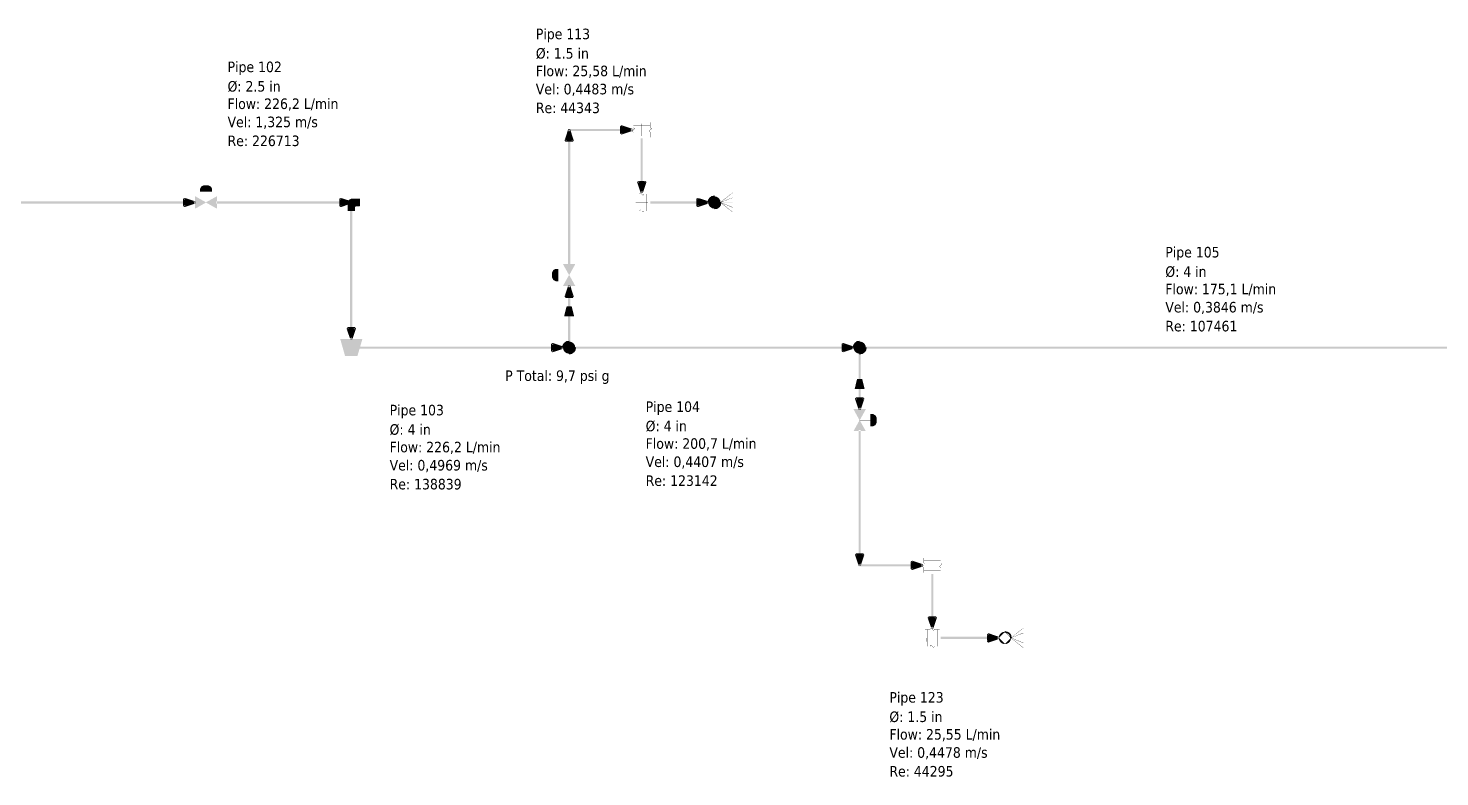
# Model space of a CAD drawing. Header units: inches. Extents: x 0.44 to 8.19, y 2.8 to 6.21.
# Drawn here: x 5.956 to 7.044, y 5.581 to 6.158 of the extents above; entities that cross this region are included whole.
import ezdxf

# ---------------------------------------------------------------- set-up
doc = ezdxf.new("R2010")
doc.units = ezdxf.units.IN
doc.header["$MEASUREMENT"] = 0
for name, color, linetype in [('PDF2_Geometry', 7, 'Continuous'), ('PDF2_Solid Fills', 7, 'Continuous'), ('PDF2_Text', 7, 'Continuous')]:
    doc.layers.add(name, color=color, linetype=linetype)
doc.styles.add('PDF Tahoma', font='tahoma.ttf')

msp = doc.modelspace()

# ---------------------------------------------------------------- hatches: boundary and pattern name
at = {"layer": 'PDF2_Solid Fills', "transparency": 33554687}
h = msp.add_hatch(color=256, dxfattribs=at)
h.paths.add_polyline_path([(6.3695, 6.0713), (6.3723, 6.0798), (6.3739, 6.0798), (6.3766, 6.0713), (6.3759, 6.0703), (6.3703, 6.0703)], flags=0)
h.paths.add_polyline_path([(6.3703, 6.0719), (6.3759, 6.0719), (6.3759, 6.0711), (6.3751, 6.0709), (6.3723, 6.0792), (6.373, 6.0795), (6.3739, 6.0792), (6.371, 6.0709), (6.3703, 6.0711)], flags=0)
at = {"layer": 'PDF2_Solid Fills', "true_color": 0x00ff24, "transparency": 33554687}
for points in [[(6.373, 6.0803), (6.414, 6.0803), (6.414, 6.0787), (6.3722, 6.0787), (6.3722, 6.0803)], [(6.3722, 5.976), (6.3722, 6.0719), (6.3739, 6.0719), (6.3739, 5.9752), (6.3722, 5.9752)], [(6.4298, 6.0721), (6.4298, 6.0386), (6.4282, 6.0386), (6.4282, 6.0729), (6.4298, 6.0729)], [(6.4365, 6.0244), (6.4727, 6.0244), (6.4727, 6.0227), (6.4356, 6.0227), (6.4356, 6.0244)], [(6.3722, 5.9163), (6.3722, 5.9517), (6.3739, 5.9517), (6.3739, 5.9155), (6.3722, 5.9155)], [(6.5976, 5.907), (6.5976, 5.8717), (6.596, 5.8717), (6.596, 5.9079), (6.5976, 5.9079)], [(6.5976, 5.8474), (6.5976, 5.7515), (6.596, 5.7515), (6.596, 5.8482), (6.5976, 5.8482)], [(6.5968, 5.7447), (6.6377, 5.7447), (6.6377, 5.7431), (6.596, 5.7431), (6.596, 5.7447)], [(6.6535, 5.7364), (6.6535, 5.703), (6.6519, 5.703), (6.6519, 5.7373), (6.6535, 5.7373)], [(6.6602, 5.6888), (6.6965, 5.6888), (6.6965, 5.6871), (6.6593, 5.6871), (6.6593, 5.6888)]]:
    msp.add_hatch(color=100, dxfattribs=at).paths.add_polyline_path(points)
at = {"layer": 'PDF2_Solid Fills', "transparency": 33554687}
h = msp.add_hatch(color=256, dxfattribs=at)
h.paths.add_polyline_path([(6.4134, 6.0831), (6.4218, 6.0803), (6.4218, 6.0787), (6.4134, 6.0759), (6.4123, 6.0767), (6.4123, 6.0823)], flags=0)
h.paths.add_polyline_path([(6.414, 6.0823), (6.414, 6.0767), (6.4131, 6.0767), (6.4129, 6.0775), (6.4213, 6.0803), (6.4216, 6.0795), (6.4213, 6.0787), (6.4129, 6.0815), (6.4131, 6.0823)], flags=0)
for points in [[(6.4234, 6.0803), (6.4216, 6.0784), (6.4214, 6.0786), (6.4215, 6.0786), (6.4233, 6.0805), (6.4234, 6.0806), (6.4235, 6.0804)], [(6.4216, 6.0786), (6.4226, 6.0776), (6.4225, 6.0775), (6.4214, 6.0786), (6.4216, 6.0787)], [(6.4226, 6.0851), (6.4226, 6.0831), (6.4224, 6.0831), (6.4224, 6.0852), (6.4226, 6.0852)], [(6.4226, 6.0832), (6.4226, 6.0813), (6.4224, 6.0813), (6.4224, 6.0833), (6.4226, 6.0833)], [(6.4355, 6.0831), (6.4224, 6.0831), (6.4224, 6.0833), (6.4356, 6.0833), (6.4356, 6.0831)], [(6.4225, 6.0814), (6.4234, 6.0805), (6.4235, 6.0804), (6.4234, 6.0803), (6.4233, 6.0803), (6.4224, 6.0813), (6.4224, 6.0814), (6.4225, 6.0815)], [(6.4226, 6.0776), (6.4226, 6.0757), (6.4224, 6.0757), (6.4224, 6.0777), (6.4226, 6.0777)], [(6.4289, 6.0748), (6.4289, 6.0842), (6.4291, 6.0842), (6.4291, 6.0748), (6.4289, 6.0748)], [(6.4345, 6.0786), (6.4365, 6.0806), (6.4366, 6.0804), (6.4365, 6.0803), (6.4346, 6.0785), (6.4346, 6.0784), (6.4345, 6.0786)], [(6.4354, 6.0776), (6.4345, 6.0786), (6.4346, 6.0787), (6.4346, 6.0786), (6.4356, 6.0777), (6.4357, 6.0776), (6.4355, 6.0775)], [(6.4356, 6.0851), (6.4356, 6.0831), (6.4354, 6.0831), (6.4354, 6.0852), (6.4356, 6.0852)], [(6.4354, 6.0814), (6.4354, 6.0833), (6.4356, 6.0833), (6.4356, 6.0813), (6.4354, 6.0813)], [(6.4364, 6.0803), (6.4354, 6.0814), (6.4355, 6.0815), (6.4365, 6.0805), (6.4366, 6.0804), (6.4365, 6.0803)], [(6.4354, 6.0758), (6.4354, 6.0777), (6.4356, 6.0777), (6.4356, 6.0757), (6.4354, 6.0757)], [(6.4225, 6.0758), (6.4356, 6.0758), (6.4356, 6.0757), (6.4224, 6.0757), (6.4224, 6.0758)], [(6.4226, 6.0758), (6.4226, 6.0738), (6.4224, 6.0738), (6.4224, 6.0758), (6.4226, 6.0758)], [(6.429, 6.0749), (6.4319, 6.0749), (6.4319, 6.0748), (6.4289, 6.0748), (6.4289, 6.0749)], [(6.4356, 6.0758), (6.4356, 6.0738), (6.4354, 6.0738), (6.4354, 6.0758), (6.4356, 6.0758)], [(6.0933, 6.0235), (6.0933, 6.032), (6.0935, 6.032), (6.0935, 6.0235), (6.0933, 6.0235)], [(6.4253, 6.03), (6.4233, 6.03), (6.4233, 6.0302), (6.4253, 6.0302), (6.4253, 6.03)], [(6.4243, 6.0237), (6.4338, 6.0237), (6.4338, 6.0235), (6.4243, 6.0235), (6.4243, 6.0237)], [(6.4244, 6.0235), (6.4244, 6.0207), (6.4243, 6.0207), (6.4243, 6.0237), (6.4244, 6.0237)], [(6.4271, 6.03), (6.4252, 6.03), (6.4252, 6.0302), (6.4272, 6.0302), (6.4272, 6.03)], [(6.4253, 6.0301), (6.4253, 6.017), (6.4252, 6.017), (6.4252, 6.0302), (6.4253, 6.0302)], [(6.4281, 6.031), (6.4272, 6.0301), (6.4271, 6.0299), (6.427, 6.0301), (6.4281, 6.0311), (6.4282, 6.031)], [(6.4298, 6.0291), (6.428, 6.031), (6.4279, 6.031), (6.4281, 6.0311), (6.4281, 6.0311), (6.43, 6.0292), (6.4301, 6.0291), (6.4299, 6.029)], [(6.4309, 6.0301), (6.43, 6.0291), (6.4299, 6.029), (6.4298, 6.0291), (6.4298, 6.0292), (6.4308, 6.0302), (6.4309, 6.0302), (6.431, 6.0301)], [(6.4327, 6.03), (6.4308, 6.03), (6.4308, 6.0302), (6.4328, 6.0302), (6.4328, 6.03)], [(6.4326, 6.017), (6.4326, 6.0302), (6.4328, 6.0302), (6.4328, 6.017), (6.4326, 6.017)], [(6.4346, 6.03), (6.4326, 6.03), (6.4326, 6.0302), (6.4347, 6.0302), (6.4347, 6.03)], [(6.4896, 6.0235, 0.41962), (6.4849, 6.0282), (6.4849, 6.0282, 0.415164), (6.4803, 6.0235), (6.4803, 6.0235, 0.409596), (6.4849, 6.0189), (6.4849, 6.0189, 0.414069)], [(6.4849, 6.0237), (6.499, 6.0237), (6.499, 6.0235), (6.4849, 6.0235), (6.4849, 6.0237)], [(6.4895, 6.0237), (6.4989, 6.0311), (6.4989, 6.0311), (6.499, 6.031), (6.499, 6.031), (6.4896, 6.0235), (6.4896, 6.0234), (6.4895, 6.0236)], [(6.4896, 6.0237), (6.4989, 6.0273), (6.499, 6.0274), (6.499, 6.0272), (6.499, 6.0272), (6.4896, 6.0235), (6.4895, 6.0234), (6.4895, 6.0236)], [(6.4896, 6.0237), (6.499, 6.0162), (6.499, 6.0161), (6.4989, 6.016), (6.4989, 6.0161), (6.4895, 6.0235), (6.4895, 6.0235), (6.4896, 6.0237)], [(6.4896, 6.0237), (6.499, 6.0199), (6.499, 6.0199), (6.499, 6.0197), (6.4989, 6.0197), (6.4896, 6.0235), (6.4895, 6.0235), (6.4895, 6.0237)], [(6.4253, 6.017), (6.4233, 6.017), (6.4233, 6.0171), (6.4253, 6.0171), (6.4253, 6.017)], [(6.4253, 6.0171), (6.4272, 6.0171), (6.4272, 6.017), (6.4252, 6.017), (6.4252, 6.0171)], [(6.4271, 6.0171), (6.4281, 6.0181), (6.4282, 6.018), (6.4271, 6.0169), (6.427, 6.017)], [(6.4281, 6.018), (6.43, 6.0162), (6.4301, 6.0161), (6.4299, 6.016), (6.4279, 6.018), (6.4281, 6.0181)], [(6.4298, 6.0162), (6.4308, 6.0171), (6.4309, 6.0171), (6.431, 6.017), (6.43, 6.0161), (6.4299, 6.016), (6.4298, 6.0161)], [(6.4309, 6.0171), (6.4328, 6.0171), (6.4328, 6.017), (6.4308, 6.017), (6.4308, 6.0171)], [(6.4346, 6.017), (6.4326, 6.017), (6.4326, 6.0171), (6.4347, 6.0171), (6.4347, 6.017)], [(6.373, 5.9676), (6.3646, 5.9676), (6.3646, 5.9677), (6.3732, 5.9677), (6.3732, 5.9676)], [(6.3777, 5.9117, 0.418512), (6.373, 5.9163), (6.373, 5.9163, 0.412967), (6.3684, 5.9117), (6.3684, 5.9117, 0.409613), (6.373, 5.907), (6.373, 5.907, 0.415171)], [(6.6015, 5.9117, 0.417422), (6.5968, 5.9163), (6.5968, 5.9163, 0.414054), (6.5921, 5.9117), (6.5921, 5.9117, 0.410702), (6.5968, 5.907), (6.5968, 5.907, 0.414078)], [(6.5968, 5.8558), (6.6053, 5.8558), (6.6053, 5.8557), (6.5967, 5.8557), (6.5967, 5.8558)], [(6.6472, 5.7448), (6.6453, 5.7429), (6.6453, 5.7428), (6.6451, 5.7429), (6.6452, 5.743), (6.6471, 5.7449), (6.6471, 5.745), (6.6472, 5.7448)], [(6.6453, 5.743), (6.6463, 5.742), (6.6462, 5.7419), (6.6452, 5.7429), (6.6451, 5.7429), (6.6453, 5.7431)], [(6.6463, 5.7495), (6.6463, 5.7476), (6.6461, 5.7476), (6.6461, 5.7496), (6.6463, 5.7496)], [(6.6463, 5.7476), (6.6463, 5.7457), (6.6461, 5.7457), (6.6461, 5.7477), (6.6463, 5.7477)], [(6.6592, 5.7476), (6.6461, 5.7476), (6.6461, 5.7477), (6.6593, 5.7477), (6.6593, 5.7476)], [(6.6463, 5.7458), (6.6472, 5.7448), (6.6471, 5.7447), (6.6461, 5.7458), (6.6462, 5.7459)], [(6.6463, 5.742), (6.6463, 5.7401), (6.6461, 5.7401), (6.6461, 5.7421), (6.6463, 5.7421)], [(6.6462, 5.7402), (6.6593, 5.7402), (6.6593, 5.7401), (6.6461, 5.7401), (6.6461, 5.7402)], [(6.6463, 5.7402), (6.6463, 5.7382), (6.6461, 5.7382), (6.6461, 5.7402), (6.6463, 5.7402)], [(6.6527, 5.7393), (6.6527, 5.7486), (6.6528, 5.7486), (6.6528, 5.7392), (6.6527, 5.7392)], [(6.6583, 5.743), (6.6601, 5.7449), (6.6602, 5.745), (6.6603, 5.7448), (6.6583, 5.7428), (6.6582, 5.7429)], [(6.6592, 5.742), (6.6582, 5.7429), (6.6583, 5.7431), (6.6584, 5.743), (6.6593, 5.7421), (6.6594, 5.742), (6.6592, 5.7419)], [(6.6601, 5.7448), (6.6591, 5.7458), (6.6592, 5.7459), (6.6593, 5.7458), (6.6603, 5.7449), (6.6603, 5.7448), (6.6602, 5.7447)], [(6.6593, 5.7495), (6.6593, 5.7476), (6.6592, 5.7476), (6.6592, 5.7496), (6.6593, 5.7496)], [(6.6592, 5.7458), (6.6592, 5.7477), (6.6593, 5.7477), (6.6593, 5.7457), (6.6592, 5.7457)], [(6.6592, 5.7402), (6.6592, 5.7421), (6.6593, 5.7421), (6.6593, 5.7401), (6.6592, 5.7401)], [(6.6593, 5.7402), (6.6593, 5.7382), (6.6592, 5.7382), (6.6592, 5.7402), (6.6593, 5.7402)], [(6.6527, 5.7393), (6.6556, 5.7393), (6.6556, 5.7392), (6.6527, 5.7392), (6.6527, 5.7393)], [(6.649, 5.6944), (6.647, 5.6944), (6.647, 5.6946), (6.6491, 5.6946), (6.6491, 5.6944)], [(6.6481, 5.688), (6.6575, 5.688), (6.6575, 5.6879), (6.648, 5.6879), (6.648, 5.688)], [(6.6482, 5.688), (6.6482, 5.6851), (6.648, 5.6851), (6.648, 5.688), (6.6482, 5.688)], [(6.6509, 5.6944), (6.6489, 5.6944), (6.6489, 5.6946), (6.6509, 5.6946), (6.6509, 5.6944)], [(6.6491, 5.6945), (6.6491, 5.6814), (6.6489, 5.6814), (6.6489, 5.6946), (6.6491, 5.6946)], [(6.6519, 5.6954), (6.6509, 5.6944), (6.6508, 5.6945), (6.6518, 5.6955), (6.6519, 5.6954)], [(6.6536, 5.6935), (6.6517, 5.6954), (6.6518, 5.6955), (6.6538, 5.6936), (6.6536, 5.6935)], [(6.6547, 5.6944), (6.6537, 5.6935), (6.6536, 5.6935), (6.6535, 5.6936), (6.6546, 5.6946), (6.6547, 5.6945)], [(6.6565, 5.6944), (6.6545, 5.6944), (6.6545, 5.6946), (6.6565, 5.6946), (6.6565, 5.6944)], [(6.6564, 5.6814), (6.6564, 5.6946), (6.6565, 5.6946), (6.6565, 5.6814), (6.6564, 5.6814)], [(6.6583, 5.6944), (6.6564, 5.6944), (6.6564, 5.6946), (6.6584, 5.6946), (6.6584, 5.6944)], [(6.7087, 5.688), (6.7227, 5.688), (6.7227, 5.6879), (6.7086, 5.6879), (6.7086, 5.688)], [(6.7133, 5.688), (6.7226, 5.6955), (6.7227, 5.6955), (6.7228, 5.6954), (6.7227, 5.6954), (6.7134, 5.6879), (6.7133, 5.6878), (6.7132, 5.688)], [(6.7133, 5.688), (6.7226, 5.6918), (6.7227, 5.6918), (6.7228, 5.6916), (6.7227, 5.6916), (6.7134, 5.6879), (6.7133, 5.6879), (6.7132, 5.688)], [(6.7134, 5.688), (6.7227, 5.6806), (6.7228, 5.6805), (6.7227, 5.6804), (6.7226, 5.6804), (6.7133, 5.6879), (6.7132, 5.6879), (6.7133, 5.6881)], [(6.7134, 5.688), (6.7227, 5.6843), (6.7228, 5.6843), (6.7227, 5.6841), (6.7226, 5.6841), (6.7133, 5.6879), (6.7132, 5.6879), (6.7133, 5.6881)], [(6.649, 5.6814), (6.647, 5.6814), (6.647, 5.6815), (6.6491, 5.6815), (6.6491, 5.6814)], [(6.649, 5.6815), (6.6509, 5.6815), (6.6509, 5.6814), (6.6489, 5.6814), (6.6489, 5.6815)], [(6.6508, 5.6815), (6.6517, 5.6825), (6.6518, 5.6825), (6.6519, 5.6823), (6.6509, 5.6813), (6.6508, 5.6814)], [(6.6519, 5.6825), (6.6537, 5.6806), (6.6538, 5.6805), (6.6536, 5.6804), (6.6517, 5.6823), (6.6518, 5.6825)], [(6.6536, 5.6806), (6.6546, 5.6815), (6.6547, 5.6814), (6.6547, 5.6814), (6.6537, 5.6804), (6.6536, 5.6804), (6.6535, 5.6805)], [(6.6546, 5.6815), (6.6565, 5.6815), (6.6565, 5.6814), (6.6545, 5.6814), (6.6545, 5.6815)], [(6.6583, 5.6814), (6.6564, 5.6814), (6.6564, 5.6815), (6.6584, 5.6815), (6.6584, 5.6814)]]:
    msp.add_hatch(color=256, dxfattribs=at).paths.add_polyline_path(points)
h = msp.add_hatch(color=256, dxfattribs=at)
h.paths.add_polyline_path([(6.0887, 6.032), (6.0887, 6.0339), (6.0896, 6.0357), (6.0896, 6.0358), (6.0915, 6.0367), (6.0915, 6.0367), (6.0953, 6.0367), (6.0953, 6.0367), (6.0972, 6.0358), (6.0972, 6.0357), (6.0981, 6.0339), (6.0981, 6.032), (6.0981, 6.0318), (6.0888, 6.0318)], flags=0)
h.paths.add_polyline_path([(6.0888, 6.032), (6.098, 6.032), (6.098, 6.032), (6.098, 6.032), (6.098, 6.0338), (6.098, 6.0338), (6.098, 6.0338), (6.0971, 6.0356), (6.0971, 6.0357), (6.0971, 6.0356), (6.0952, 6.0365), (6.0953, 6.0366), (6.0953, 6.0365), (6.0915, 6.0365), (6.0915, 6.0366), (6.0916, 6.0365), (6.0897, 6.0356), (6.0897, 6.0357), (6.0897, 6.0356), (6.0888, 6.0338), (6.0888, 6.0338), (6.0888, 6.0338), (6.0888, 6.032), (6.0888, 6.032)], flags=0)
at = {"layer": 'PDF2_Solid Fills', "true_color": 0xc0c0c0, "transparency": 33554687}
for points in [[(6.0888, 6.032), (6.0888, 6.0338), (6.0897, 6.0357), (6.0915, 6.0366), (6.0953, 6.0366), (6.0971, 6.0357), (6.098, 6.0338), (6.098, 6.032)], [(6.085, 6.0282), (6.085, 6.0189), (6.0934, 6.0235), (6.1018, 6.0282), (6.1018, 6.0189)], [(6.2025, 6.017), (6.2025, 6.0235), (6.2034, 6.0254), (6.2052, 6.0264), (6.2118, 6.0264), (6.2118, 6.0208), (6.209, 6.0208), (6.2081, 6.0199), (6.2081, 6.017)], [(6.3647, 5.9629), (6.3628, 5.9629), (6.3609, 5.9639), (6.36, 5.9658), (6.36, 5.9695), (6.3609, 5.9714), (6.3628, 5.9723), (6.3647, 5.9723)], [(6.3684, 5.9592), (6.3777, 5.9592), (6.373, 5.9676), (6.3684, 5.976), (6.3777, 5.976)], [(6.3694, 5.9359), (6.3768, 5.9359), (6.3749, 5.9434), (6.3712, 5.9434)], [(6.2137, 5.9182), (6.1969, 5.9182), (6.2006, 5.9052), (6.2099, 5.9052)], [(6.593, 5.88), (6.6005, 5.88), (6.5986, 5.8875), (6.5949, 5.8875)], [(6.6015, 5.8642), (6.5921, 5.8642), (6.5968, 5.8557), (6.6015, 5.8474), (6.5921, 5.8474)], [(6.6052, 5.8604), (6.607, 5.8604), (6.6089, 5.8595), (6.6099, 5.8576), (6.6099, 5.8539), (6.6089, 5.8521), (6.607, 5.8511), (6.6052, 5.8511)]]:
    msp.add_hatch(color=9, dxfattribs=at).paths.add_polyline_path(points)
at = {"layer": 'PDF2_Solid Fills', "transparency": 33554687}
h = msp.add_hatch(color=256, dxfattribs=at)
h.paths.add_polyline_path([(6.4326, 6.0392), (6.4298, 6.0308), (6.4282, 6.0308), (6.4254, 6.0392), (6.4262, 6.0402), (6.4318, 6.0402)], flags=0)
h.paths.add_polyline_path([(6.4318, 6.0386), (6.4262, 6.0386), (6.4262, 6.0394), (6.427, 6.0397), (6.4298, 6.0313), (6.429, 6.031), (6.4282, 6.0313), (6.431, 6.0397), (6.4318, 6.0394)], flags=0)
at = {"layer": 'PDF2_Solid Fills', "true_color": 0x008bff, "transparency": 33554687}
for points in [[(5.1425, 6.0244), (6.0775, 6.0244), (6.0775, 6.0227), (5.1417, 6.0227), (5.1417, 6.0244)], [(6.1018, 6.0244), (6.1977, 6.0244), (6.1977, 6.0227), (6.101, 6.0227), (6.101, 6.0244)], [(6.2061, 6.0235), (6.2061, 5.9258), (6.2044, 5.9258), (6.2044, 6.0244), (6.2061, 6.0244)]]:
    msp.add_hatch(color=150, dxfattribs=at).paths.add_polyline_path(points)
at = {"layer": 'PDF2_Solid Fills', "transparency": 33554687}
h = msp.add_hatch(color=256, dxfattribs=at)
h.paths.add_polyline_path([(6.0769, 6.0271), (6.0853, 6.0244), (6.0853, 6.0228), (6.0769, 6.02), (6.0758, 6.0208), (6.0758, 6.0264)], flags=0)
h.paths.add_polyline_path([(6.0775, 6.0264), (6.0775, 6.0208), (6.0766, 6.0208), (6.0763, 6.0215), (6.0847, 6.0244), (6.085, 6.0235), (6.0847, 6.0228), (6.0763, 6.0256), (6.0766, 6.0264)], flags=0)
h = msp.add_hatch(color=256, dxfattribs=at)
h.paths.add_polyline_path([(6.0851, 6.0282), (6.0851, 6.0189), (6.085, 6.0189), (6.085, 6.019), (6.0934, 6.0237), (6.1017, 6.0283), (6.1019, 6.0282), (6.1019, 6.0189), (6.1017, 6.0188), (6.085, 6.0282), (6.085, 6.0282)], flags=0)
h.paths.add_polyline_path([(6.0851, 6.0283), (6.1018, 6.019), (6.1018, 6.0189), (6.1017, 6.0189), (6.1017, 6.0282), (6.1018, 6.0282), (6.1018, 6.0282), (6.0934, 6.0235), (6.0851, 6.0188), (6.0849, 6.0189), (6.0849, 6.0282)], flags=0)
h = msp.add_hatch(color=256, dxfattribs=at)
h.paths.add_polyline_path([(6.1972, 6.0271), (6.2055, 6.0244), (6.2055, 6.0228), (6.1972, 6.02), (6.196, 6.0208), (6.196, 6.0264)], flags=0)
h.paths.add_polyline_path([(6.1977, 6.0264), (6.1977, 6.0208), (6.1969, 6.0208), (6.1966, 6.0215), (6.205, 6.0244), (6.2052, 6.0235), (6.205, 6.0228), (6.1966, 6.0256), (6.1969, 6.0264)], flags=0)
at = {"layer": 'PDF2_Solid Fills', "true_color": 0x008bff, "transparency": 33554687}
h = msp.add_hatch(color=150, dxfattribs=at)
h.paths.add_polyline_path([(6.2024, 6.017), (6.2024, 6.0235), (6.2024, 6.0236), (6.2033, 6.0254), (6.2034, 6.0255), (6.2052, 6.0264), (6.2053, 6.0265), (6.2118, 6.0265), (6.2119, 6.0264), (6.2119, 6.0208), (6.2118, 6.0207), (6.209, 6.0207), (6.209, 6.0208), (6.209, 6.0207), (6.2081, 6.0198), (6.2081, 6.0199), (6.2082, 6.0199), (6.2082, 6.017), (6.2081, 6.017), (6.2025, 6.017)], flags=0)
h.paths.add_polyline_path([(6.2025, 6.0171), (6.2081, 6.0171), (6.2081, 6.017), (6.208, 6.017), (6.208, 6.0199), (6.2089, 6.0208), (6.2118, 6.0208), (6.2118, 6.0208), (6.2117, 6.0208), (6.2117, 6.0264), (6.2118, 6.0264), (6.2118, 6.0263), (6.2052, 6.0263), (6.2052, 6.0264), (6.2053, 6.0263), (6.2034, 6.0253), (6.2034, 6.0254), (6.2034, 6.0254), (6.2025, 6.0235), (6.2025, 6.0235), (6.2025, 6.0235), (6.2025, 6.017), (6.2025, 6.017)], flags=0)
at = {"layer": 'PDF2_Solid Fills', "transparency": 33554687}
h = msp.add_hatch(color=256, dxfattribs=at)
h.paths.add_polyline_path([(6.4722, 6.0271), (6.4805, 6.0244), (6.4805, 6.0228), (6.4722, 6.02), (6.471, 6.0208), (6.471, 6.0264)], flags=0)
h.paths.add_polyline_path([(6.4727, 6.0264), (6.4727, 6.0208), (6.4719, 6.0208), (6.4716, 6.0215), (6.48, 6.0244), (6.4803, 6.0235), (6.48, 6.0228), (6.4716, 6.0256), (6.4719, 6.0264)], flags=0)
h = msp.add_hatch(color=256, dxfattribs=at)
h.paths.add_polyline_path([(6.4895, 6.0235, 0.41565), (6.4849, 6.0282)], flags=0)
h.paths.add_polyline_path([(6.4804, 6.0235, 0.415013), (6.4849, 6.019)], flags=0)
h.paths.add_polyline_path([(6.4849, 6.019, 0.412462), (6.4895, 6.0235)], flags=0)
h.paths.add_polyline_path([(6.4802, 6.0235, 0.41252), (6.4849, 6.0188)], flags=0)
h.paths.add_polyline_path([(6.4897, 6.0235, 0.409866), (6.4849, 6.0283)], flags=0)
h = msp.add_hatch(color=256, dxfattribs=at)
h.paths.add_polyline_path([(6.3647, 5.9629), (6.3628, 5.9629), (6.3609, 5.9638), (6.3609, 5.9639), (6.3599, 5.9657), (6.3599, 5.9696), (6.3609, 5.9714), (6.3609, 5.9715), (6.3628, 5.9724), (6.3647, 5.9724), (6.3647, 5.9723), (6.3647, 5.963)], flags=0)
h.paths.add_polyline_path([(6.3646, 5.9629), (6.3646, 5.9723), (6.3647, 5.9723), (6.3647, 5.9722), (6.3628, 5.9722), (6.3628, 5.9723), (6.3628, 5.9722), (6.361, 5.9713), (6.3609, 5.9714), (6.361, 5.9713), (6.3601, 5.9695), (6.36, 5.9695), (6.3601, 5.9695), (6.3601, 5.9658), (6.36, 5.9658), (6.3601, 5.9658), (6.361, 5.9639), (6.3609, 5.9639), (6.361, 5.964), (6.3628, 5.9631), (6.3628, 5.9629), (6.3628, 5.9631), (6.3647, 5.9631), (6.3647, 5.9629)], flags=0)
h = msp.add_hatch(color=256, dxfattribs=at)
h.paths.add_polyline_path([(6.3684, 5.9593), (6.3777, 5.9593), (6.3777, 5.9592), (6.3777, 5.9592), (6.373, 5.9676), (6.3683, 5.976), (6.3684, 5.9761), (6.3777, 5.9761), (6.3778, 5.976), (6.3685, 5.9592), (6.3684, 5.9592)], flags=0)
h.paths.add_polyline_path([(6.3683, 5.9592), (6.3777, 5.9761), (6.3777, 5.976), (6.3777, 5.9759), (6.3684, 5.9759), (6.3684, 5.976), (6.3685, 5.9761), (6.3778, 5.9592), (6.3777, 5.9592), (6.3684, 5.9592)], flags=0)
h = msp.add_hatch(color=256, dxfattribs=at)
h.paths.add_polyline_path([(6.3695, 5.9511), (6.3723, 5.9595), (6.3739, 5.9595), (6.3766, 5.9511), (6.3759, 5.95), (6.3703, 5.95)], flags=0)
h.paths.add_polyline_path([(6.3703, 5.9517), (6.3759, 5.9517), (6.3759, 5.9508), (6.3751, 5.9506), (6.3723, 5.959), (6.373, 5.9592), (6.3739, 5.959), (6.371, 5.9506), (6.3703, 5.9508)], flags=0)
at = {"layer": 'PDF2_Solid Fills', "true_color": 0x00ff24, "transparency": 33554687}
h = msp.add_hatch(color=100, dxfattribs=at)
h.paths.add_polyline_path([(6.3694, 5.936), (6.3768, 5.936), (6.3768, 5.9359), (6.3767, 5.9359), (6.3748, 5.9434), (6.3749, 5.9434), (6.3749, 5.9433), (6.3712, 5.9433), (6.3712, 5.9434), (6.3713, 5.9434), (6.3694, 5.9359), (6.3694, 5.9359)], flags=0)
h.paths.add_polyline_path([(6.3692, 5.936), (6.3711, 5.9434), (6.3712, 5.9435), (6.3749, 5.9435), (6.375, 5.9434), (6.3769, 5.936), (6.3768, 5.9359), (6.3694, 5.9359)], flags=0)
at = {"layer": 'PDF2_Solid Fills', "transparency": 33554687}
h = msp.add_hatch(color=256, dxfattribs=at)
h.paths.add_polyline_path([(6.2089, 5.9263), (6.2061, 5.918), (6.2045, 5.918), (6.2017, 5.9263), (6.2025, 5.9275), (6.2081, 5.9275)], flags=0)
h.paths.add_polyline_path([(6.2081, 5.9258), (6.2025, 5.9258), (6.2025, 5.9266), (6.2032, 5.9269), (6.2061, 5.9185), (6.2052, 5.9182), (6.2045, 5.9185), (6.2072, 5.9269), (6.2081, 5.9266)], flags=0)
h = msp.add_hatch(color=256, dxfattribs=at)
h.paths.add_polyline_path([(6.2137, 5.9181), (6.1969, 5.9181), (6.1969, 5.9182), (6.1969, 5.9182), (6.2007, 5.9052), (6.2006, 5.9052), (6.2006, 5.9053), (6.2099, 5.9053), (6.2099, 5.9052), (6.2098, 5.9052), (6.2136, 5.9182), (6.2137, 5.9182)], flags=0)
h.paths.add_polyline_path([(6.2138, 5.9182), (6.21, 5.9052), (6.2099, 5.9051), (6.2006, 5.9051), (6.2005, 5.9052), (6.1968, 5.9182), (6.1969, 5.9183), (6.2137, 5.9183)], flags=0)
h = msp.add_hatch(color=256, dxfattribs=at)
h.paths.add_polyline_path([(6.3603, 5.9153), (6.3687, 5.9125), (6.3687, 5.9109), (6.3603, 5.9081), (6.3592, 5.9089), (6.3592, 5.9145)], flags=0)
h.paths.add_polyline_path([(6.3608, 5.9145), (6.3608, 5.9089), (6.36, 5.9089), (6.3598, 5.9097), (6.3682, 5.9125), (6.3684, 5.9117), (6.3682, 5.9109), (6.3598, 5.9137), (6.36, 5.9145)], flags=0)
h = msp.add_hatch(color=256, dxfattribs=at)
h.paths.add_polyline_path([(6.3777, 5.9117, 0.41452), (6.373, 5.9163)], flags=0)
h.paths.add_polyline_path([(6.373, 5.9163, 0.415908), (6.3685, 5.9117)], flags=0)
h.paths.add_polyline_path([(6.3685, 5.9117, 0.414406), (6.373, 5.9071)], flags=0)
h.paths.add_polyline_path([(6.373, 5.9071, 0.412986), (6.3777, 5.9117)], flags=0)
h.paths.add_polyline_path([(6.3683, 5.9117, 0.414208), (6.373, 5.907)], flags=0)
h.paths.add_polyline_path([(6.3778, 5.9117, 0.409382), (6.373, 5.9164)], flags=0)
h = msp.add_hatch(color=256, dxfattribs=at)
h.paths.add_polyline_path([(6.584, 5.9153), (6.5924, 5.9125), (6.5924, 5.9109), (6.584, 5.9081), (6.5829, 5.9089), (6.5829, 5.9145)], flags=0)
h.paths.add_polyline_path([(6.5846, 5.9145), (6.5846, 5.9089), (6.5838, 5.9089), (6.5835, 5.9097), (6.5918, 5.9125), (6.5921, 5.9117), (6.5918, 5.9109), (6.5835, 5.9137), (6.5838, 5.9145)], flags=0)
h = msp.add_hatch(color=256, dxfattribs=at)
h.paths.add_polyline_path([(6.6014, 5.9117, 0.413417), (6.5968, 5.9163)], flags=0)
h.paths.add_polyline_path([(6.5968, 5.9163, 0.417023), (6.5922, 5.9117)], flags=0)
h.paths.add_polyline_path([(6.5922, 5.9117, 0.415525), (6.5968, 5.9071)], flags=0)
h.paths.add_polyline_path([(6.5968, 5.9071, 0.411879), (6.6014, 5.9117)], flags=0)
h.paths.add_polyline_path([(6.5921, 5.9117, 0.414692), (6.5968, 5.907)], flags=0)
h.paths.add_polyline_path([(6.6016, 5.9117, 0.408898), (6.5968, 5.9164)], flags=0)
at = {"layer": 'PDF2_Solid Fills', "true_color": 0x00ffa5, "transparency": 33554687}
msp.add_hatch(color=120, dxfattribs=at).paths.add_polyline_path([(6.2118, 5.9125), (6.3608, 5.9125), (6.3608, 5.9109), (6.2109, 5.9109), (6.2109, 5.9125)])
at = {"layer": 'PDF2_Solid Fills', "true_color": 0x00ff89, "transparency": 33554687}
msp.add_hatch(color=110, dxfattribs=at).paths.add_polyline_path([(6.3777, 5.9125), (6.5846, 5.9125), (6.5846, 5.9109), (6.3769, 5.9109), (6.3769, 5.9125)])
at = {"layer": 'PDF2_Solid Fills', "true_color": 0x00ff71, "transparency": 33554687}
msp.add_hatch(color=110, dxfattribs=at).paths.add_polyline_path([(6.6015, 5.9125), (7.1439, 5.9125), (7.1439, 5.9109), (6.6006, 5.9109), (6.6006, 5.9125)])
at = {"layer": 'PDF2_Solid Fills', "true_color": 0x00ff24, "transparency": 33554687}
h = msp.add_hatch(color=100, dxfattribs=at)
h.paths.add_polyline_path([(6.593, 5.8801), (6.6005, 5.8801), (6.6005, 5.88), (6.6004, 5.88), (6.5986, 5.8874), (6.5987, 5.8875), (6.5987, 5.8874), (6.5949, 5.8874), (6.5949, 5.8875), (6.595, 5.8874), (6.5932, 5.88), (6.593, 5.88)], flags=0)
h.paths.add_polyline_path([(6.593, 5.88), (6.5948, 5.8875), (6.5949, 5.8875), (6.5987, 5.8875), (6.5987, 5.8875), (6.6006, 5.88), (6.6005, 5.8799), (6.593, 5.8799)], flags=0)
at = {"layer": 'PDF2_Solid Fills', "transparency": 33554687}
h = msp.add_hatch(color=256, dxfattribs=at)
h.paths.add_polyline_path([(6.6004, 5.8723), (6.5976, 5.8639), (6.596, 5.8639), (6.5932, 5.8723), (6.594, 5.8734), (6.5996, 5.8734)], flags=0)
h.paths.add_polyline_path([(6.5996, 5.8717), (6.594, 5.8717), (6.594, 5.8726), (6.5948, 5.8728), (6.5976, 5.8644), (6.5968, 5.8642), (6.596, 5.8644), (6.5988, 5.8728), (6.5996, 5.8726)], flags=0)
h = msp.add_hatch(color=256, dxfattribs=at)
h.paths.add_polyline_path([(6.6015, 5.8641), (6.5921, 5.8641), (6.5921, 5.8642), (6.5922, 5.8642), (6.5968, 5.8558), (6.6015, 5.8474), (6.6015, 5.8473), (6.5921, 5.8473), (6.5921, 5.8474), (6.6014, 5.8642), (6.6015, 5.8642)], flags=0)
h.paths.add_polyline_path([(6.6015, 5.8641), (6.5922, 5.8473), (6.5921, 5.8474), (6.5921, 5.8474), (6.6015, 5.8474), (6.6015, 5.8474), (6.6014, 5.8473), (6.5967, 5.8557), (6.5921, 5.8641), (6.5921, 5.8643), (6.6015, 5.8643)], flags=0)
h = msp.add_hatch(color=256, dxfattribs=at)
h.paths.add_polyline_path([(6.6052, 5.8605), (6.6071, 5.8605), (6.6089, 5.8595), (6.609, 5.8595), (6.6099, 5.8576), (6.6099, 5.8538), (6.609, 5.852), (6.6089, 5.8519), (6.6071, 5.851), (6.6052, 5.851), (6.6051, 5.8511), (6.6051, 5.8604)], flags=0)
h.paths.add_polyline_path([(6.6053, 5.8604), (6.6053, 5.8511), (6.6052, 5.8511), (6.6052, 5.8512), (6.607, 5.8512), (6.607, 5.8511), (6.607, 5.8512), (6.6089, 5.8521), (6.6089, 5.8521), (6.6088, 5.8521), (6.6098, 5.8539), (6.6099, 5.8539), (6.6098, 5.8539), (6.6098, 5.8576), (6.6099, 5.8576), (6.6098, 5.8576), (6.6088, 5.8595), (6.6089, 5.8595), (6.6089, 5.8594), (6.607, 5.8603), (6.607, 5.8604), (6.607, 5.8603), (6.6052, 5.8603), (6.6052, 5.8604)], flags=0)
h = msp.add_hatch(color=256, dxfattribs=at)
h.paths.add_polyline_path([(6.6004, 5.752), (6.5976, 5.7437), (6.596, 5.7437), (6.5932, 5.752), (6.594, 5.7532), (6.5996, 5.7532)], flags=0)
h.paths.add_polyline_path([(6.5996, 5.7515), (6.594, 5.7515), (6.594, 5.7523), (6.5948, 5.7526), (6.5976, 5.7441), (6.5968, 5.7439), (6.596, 5.7441), (6.5988, 5.7526), (6.5996, 5.7523)], flags=0)
h = msp.add_hatch(color=256, dxfattribs=at)
h.paths.add_polyline_path([(6.6372, 5.7475), (6.6455, 5.7447), (6.6455, 5.7431), (6.6372, 5.7403), (6.6361, 5.7411), (6.6361, 5.7467)], flags=0)
h.paths.add_polyline_path([(6.6377, 5.7467), (6.6377, 5.7411), (6.6369, 5.7411), (6.6366, 5.7419), (6.645, 5.7447), (6.6453, 5.7439), (6.645, 5.7431), (6.6366, 5.7459), (6.6369, 5.7467)], flags=0)
h = msp.add_hatch(color=256, dxfattribs=at)
h.paths.add_polyline_path([(6.6563, 5.7036), (6.6535, 5.6952), (6.652, 5.6952), (6.6491, 5.7036), (6.65, 5.7046), (6.6555, 5.7046)], flags=0)
h.paths.add_polyline_path([(6.6555, 5.703), (6.65, 5.703), (6.65, 5.7038), (6.6507, 5.7041), (6.6535, 5.6957), (6.6527, 5.6954), (6.652, 5.6957), (6.6547, 5.7041), (6.6555, 5.7038)], flags=0)
h = msp.add_hatch(color=256, dxfattribs=at)
h.paths.add_polyline_path([(6.6959, 5.6916), (6.7043, 5.6887), (6.7043, 5.6872), (6.6959, 5.6843), (6.6948, 5.6852), (6.6948, 5.6907)], flags=0)
h.paths.add_polyline_path([(6.6965, 5.6907), (6.6965, 5.6852), (6.6956, 5.6852), (6.6954, 5.686), (6.7037, 5.6887), (6.704, 5.688), (6.7037, 5.6872), (6.6954, 5.69), (6.6956, 5.6907)], flags=0)
h = msp.add_hatch(color=256, dxfattribs=at)
h.paths.add_polyline_path([(6.7132, 5.688, 0.415518), (6.7087, 5.6925)], flags=0)
h.paths.add_polyline_path([(6.7087, 5.6925, 0.415023), (6.7041, 5.688)], flags=0)
h.paths.add_polyline_path([(6.7041, 5.688, 0.415908), (6.7087, 5.6834)], flags=0)
h.paths.add_polyline_path([(6.7087, 5.6834, 0.416412), (6.7132, 5.688)], flags=0)
h.paths.add_polyline_path([(6.7087, 5.6832, 0.415543), (6.7134, 5.688)], flags=0)
h.paths.add_polyline_path([(6.7039, 5.688, 0.415051), (6.7087, 5.6832)], flags=0)
h.paths.add_polyline_path([(6.7087, 5.6927, 0.414216), (6.7039, 5.688)], flags=0)
h.paths.add_polyline_path([(6.7134, 5.688, 0.414701), (6.7087, 5.6927)], flags=0)
h = msp.add_hatch(color=256, dxfattribs=at)
h.paths.add_polyline_path([(6.7087, 5.6926, 0.412656), (6.704, 5.688)], flags=0)
h.paths.add_polyline_path([(6.704, 5.688, 0.413563), (6.7087, 5.6833)], flags=0)
h.paths.add_polyline_path([(6.7087, 5.6833, 0.414054), (6.7133, 5.688)], flags=0)

# ---------------------------------------------------------------- linework, layer by layer
at = {"layer": 'PDF2_Geometry', "lineweight": 35, "transparency": 33554687}
for points in [[(6.4802, 6.0235), (6.4802, 6.0262), (6.4823, 6.0283), (6.4849, 6.0283)], [(6.4849, 6.0282), (6.4824, 6.0282), (6.4804, 6.0261), (6.4804, 6.0235)], [(6.4897, 6.0235), (6.4897, 6.0209), (6.4875, 6.0188), (6.4849, 6.0188)], [(6.3683, 5.9117), (6.3683, 5.9143), (6.3704, 5.9164), (6.373, 5.9164)], [(6.5921, 5.9117), (6.5921, 5.9143), (6.5942, 5.9164), (6.5968, 5.9164)], [(6.3778, 5.9117), (6.3778, 5.9091), (6.3757, 5.907), (6.373, 5.907)], [(6.6016, 5.9117), (6.6016, 5.9091), (6.5994, 5.907), (6.5968, 5.907)], [(6.7133, 5.688), (6.7133, 5.6905), (6.7112, 5.6926), (6.7087, 5.6926)]]:
    msp.add_open_spline(points, degree=3, dxfattribs=at)
at = {"layer": 'PDF2_Solid Fills', "transparency": 33554687}
for points in [[(6.3703, 6.0711), (6.373, 6.0795), (6.3759, 6.0711)], [(6.4131, 6.0823), (6.4216, 6.0795), (6.4131, 6.0767)], [(6.4318, 6.0394), (6.429, 6.031), (6.4262, 6.0394)], [(6.0766, 6.0264), (6.085, 6.0235), (6.0766, 6.0208)], [(6.1969, 6.0264), (6.2052, 6.0235), (6.1969, 6.0208)], [(6.4719, 6.0264), (6.4803, 6.0235), (6.4719, 6.0208)], [(6.3703, 5.9508), (6.373, 5.9592), (6.3759, 5.9508)], [(6.2081, 5.9266), (6.2052, 5.9182), (6.2025, 5.9266)], [(6.36, 5.9145), (6.3684, 5.9117), (6.36, 5.9089)], [(6.5838, 5.9145), (6.5921, 5.9117), (6.5838, 5.9089)], [(6.5996, 5.8726), (6.5968, 5.8642), (6.594, 5.8726)], [(6.5996, 5.7523), (6.5968, 5.7439), (6.594, 5.7523)], [(6.6369, 5.7467), (6.6453, 5.7439), (6.6369, 5.7411)], [(6.6555, 5.7038), (6.6527, 5.6954), (6.65, 5.7038)], [(6.6956, 5.6907), (6.704, 5.688), (6.6956, 5.6852)]]:
    msp.add_solid(points, dxfattribs=at)

# ---------------------------------------------------------------- texts
at = {"layer": 'PDF2_Text', "transparency": 33554687, "attachment_point": 4, "style": 'PDF Tahoma'}
for s, insert, char_height in [('Pipe 113', (6.3474, 6.1523), 0.00813), ('Ø: 1.5 in', (6.3474, 6.1383), 0.00813), ('Pipe 102', (6.11, 6.1269), 0.00813), ('Flow: 25,58 L/min', (6.3474, 6.1243), 0.008133), ('Ø: 2.5 in', (6.11, 6.1129), 0.00813), ('Vel: 0,4483 m/s', (6.3474, 6.1103), 0.008133), ('Flow: 226,2 L/min', (6.11, 6.099), 0.008133), ('Re: 44343', (6.3474, 6.0964), 0.00813), ('Vel: 1,325 m/s', (6.11, 6.085), 0.008133), ('Re: 226713', (6.11, 6.071), 0.00813), ('Pipe 105', (6.8322, 5.9841), 0.00813), ('Ø: 4 in', (6.8322, 5.9701), 0.00813), ('Flow: 175,1 L/min', (6.8322, 5.9562), 0.008133), ('Vel: 0,3846 m/s', (6.8322, 5.9422), 0.008133), ('Re: 107461', (6.8322, 5.9282), 0.00813), ('P Total: 9,7 psi g', (6.3238, 5.8889), 0.008133), ('Pipe 104', (6.432, 5.865), 0.00813), ('Pipe 103', (6.2348, 5.8624), 0.00813), ('Ø: 4 in', (6.2348, 5.8484), 0.00813), ('Ø: 4 in', (6.432, 5.8511), 0.00813), ('Flow: 226,2 L/min', (6.2348, 5.8344), 0.008133), ('Flow: 200,7 L/min', (6.432, 5.8371), 0.008133), ('Vel: 0,4407 m/s', (6.432, 5.8231), 0.008133), ('Vel: 0,4969 m/s', (6.2348, 5.8204), 0.008133), ('Re: 138839', (6.2348, 5.8064), 0.00813), ('Re: 123142', (6.432, 5.8091), 0.00813), ('Pipe 123', (6.6197, 5.641), 0.00813), ('Ø: 1.5 in', (6.6197, 5.627), 0.00813), ('Flow: 25,55 L/min', (6.6197, 5.613), 0.008133), ('Vel: 0,4478 m/s', (6.6197, 5.599), 0.008133), ('Re: 44295', (6.6197, 5.5851), 0.00813)]:
    msp.add_mtext(s, dxfattribs=dict(at, insert=insert, char_height=char_height))

doc.saveas('drawing.dxf')
